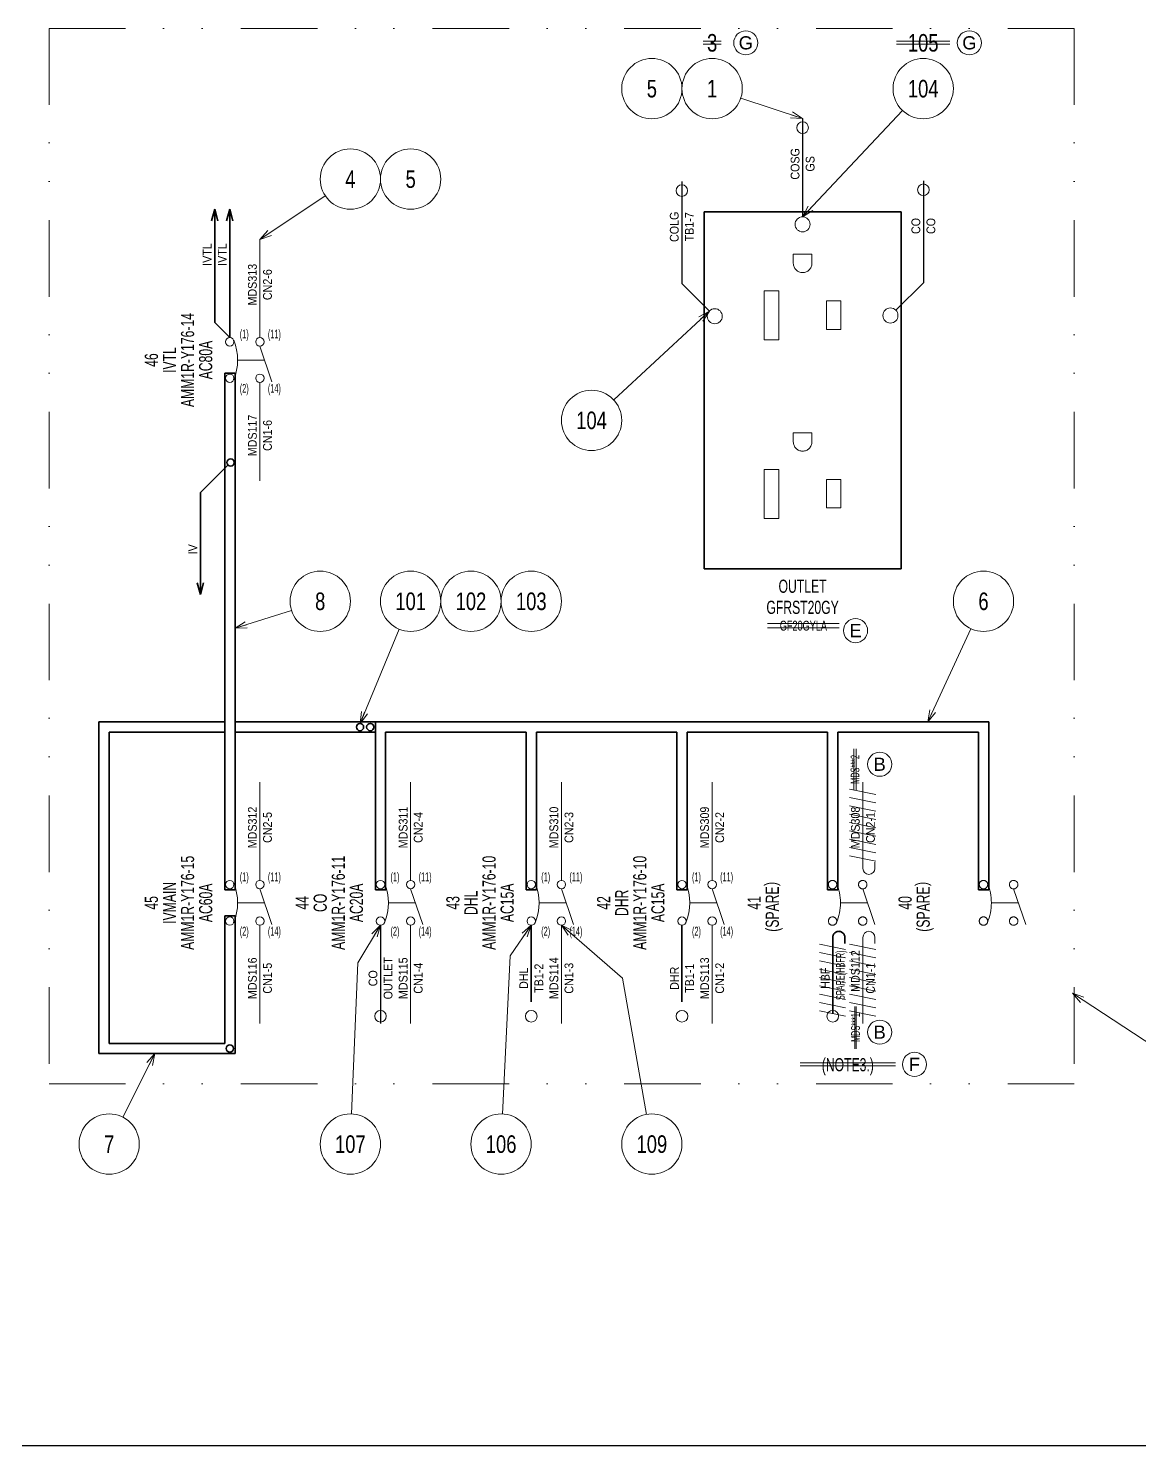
# Model space of a CAD drawing. Header units: millimetres. Extents: x 7 to 587, y 2 to 418.
# Drawn here: x 166.6 to 350.9, y 10 to 245 of the extents above; entities that cross this region are included whole.
import ezdxf
from ezdxf.enums import TextEntityAlignment as Align

# ---------------------------------------------------------------- set-up
doc = ezdxf.new("R2010")
doc.units = ezdxf.units.MM
for name, pattern in [('DASHDOT', [25.3, 12.7, -6.3, 0, -6.3]), ('DASHED', [19, 12.7, -6.3]), ('DIVIDE', [31.6, 12.7, -6.3, 0, -6.3, 0, -6.3])]:
    doc.linetypes.add(name, pattern=pattern)
for name, color, linetype in [('GR1_02', 7, 'Continuous'), ('GR1_03', 7, 'Continuous'), ('GR1_04', 7, 'Continuous'), ('GR1_05', 7, 'Continuous'), ('GR1_13', 7, 'Continuous'), ('GR1_15', 7, 'Continuous'), ('図面枠C7M', 7, 'Continuous')]:
    doc.layers.add(name, color=color, linetype=linetype)
doc.styles.add('HG丸ｺﾞｼｯｸM-PRO', font='')
doc.styles.get('HG丸ｺﾞｼｯｸM-PRO').set_extended_font_data('HG丸ｺﾞｼｯｸM-PRO')

# ---------------------------------------------------------------- blocks, each defined once
blk = doc.blocks.new('BLKF023')
at = {"layer": '図面枠C7M', "color": 2, "linetype": 'Continuous', "lineweight": 25}
blk.add_line((7, 10), (587, 10), dxfattribs=at)
blk = doc.blocks.new('BLKF029')
at = {"layer": 'GR1_02', "color": 4, "linetype": 'DIVIDE', "lineweight": 13}
for p, q in [((332, 96.41), (330, 102.32)), ((326.31, 100), (330.82, 100))]:
    blk.add_line(p, q, dxfattribs=at)
for centre in [(325, 103.02), (330, 103.02), (325, 96.98), (330, 96.98)]:
    blk.add_circle(centre, 0.701, dxfattribs=at)
blk.add_arc((317.81, 100), 8.5, 337.237, 22.763, dxfattribs=at)
blk = doc.blocks.new('BLKF031')
at = {"layer": 'GR1_03', "color": 3, "linetype": 'Continuous', "lineweight": 35}
for p, q in [((178.3, 75), (178.3, 130)), ((178.3, 130), (199.17, 130)), ((200.87, 130), (224.15, 130)), ((180, 76.7), (180, 128.3)), ((199.17, 76.7), (199.17, 97.83)), ((199.17, 97.83), (200.87, 97.83)), ((200.87, 75), (200.87, 97.83)), ((199.17, 76.7), (180, 76.7)), ((200.87, 75), (178.3, 75))]:
    blk.add_line(p, q, dxfattribs=at)
blk = doc.blocks.new('BLKF030')
at = {"layer": 'GR1_03', "color": 3, "linetype": 'Continuous', "lineweight": 35}
for p, q in [((224.15, 128.3), (224.15, 130)), ((199.17, 128.3), (180, 128.3)), ((224.15, 128.3), (200.87, 128.3))]:
    blk.add_line(p, q, dxfattribs=at)
for centre in [(221.6, 129.15), (223.3, 129.15)]:
    blk.add_circle(centre, 0.6, dxfattribs=at)
blk.add_blockref('BLKF031', (0, 0), dxfattribs=at)
blk = doc.blocks.new('BLKF032')
at = {"layer": 'GR1_03', "color": 3, "linetype": 'Continuous', "lineweight": 35}
for p, q in [((325.88, 130), (224.15, 130)), ((224.15, 130), (224.15, 128.3)), ((325.88, 130), (325.88, 102.17)), ((224.15, 102.17), (224.15, 128.3)), ((249.15, 128.3), (225.85, 128.3)), ((225.85, 102.17), (225.85, 128.3)), ((249.15, 128.3), (249.15, 102.17)), ((250.85, 128.3), (250.85, 102.17)), ((274.15, 128.3), (250.85, 128.3)), ((274.15, 128.3), (274.15, 102.17)), ((275.85, 128.3), (275.85, 102.17)), ((299.15, 128.3), (275.85, 128.3)), ((299.15, 128.3), (299.15, 102.17)), ((324.18, 128.3), (300.85, 128.3)), ((300.85, 128.3), (300.85, 102.17)), ((324.18, 128.3), (324.18, 102.17)), ((224.15, 102.17), (225.85, 102.17)), ((224.21, 102.17), (225.91, 102.17)), ((249.15, 102.17), (250.85, 102.17)), ((274.15, 102.17), (275.85, 102.17)), ((299.15, 102.17), (300.85, 102.17)), ((324.18, 102.17), (325.88, 102.17))]:
    blk.add_line(p, q, dxfattribs=at)
blk = doc.blocks.new('BLKF033')
at = {"layer": 'GR1_02', "color": 4, "linetype": 'Continuous', "lineweight": 13}
blk.add_line((207, 96.41), (205, 102.32), dxfattribs=at)
at = {"layer": 'GR1_02', "color": 4, "linetype": 'DASHDOT', "lineweight": 13}
blk.add_line((201.31, 100), (205.82, 100), dxfattribs=at)
at = {"layer": 'GR1_02', "color": 4, "linetype": 'Continuous', "lineweight": 13}
for centre in [(200, 103.02), (205, 103.02), (200, 96.98), (205, 96.98)]:
    blk.add_circle(centre, 0.701, dxfattribs=at)
blk.add_arc((192.81, 100), 8.5, 337.237, 22.763, dxfattribs=at)
at = {"layer": 'GR1_02', "color": 4, "linetype": 'Continuous', "lineweight": 13, "style": 'HG丸ｺﾞｼｯｸM-PRO'}
for s, width, p in [('(1)', 0.521222, (202.4, 104.32)), ('(11)', 0.521214, (207.4, 104.32)), ('(2)', 0.521222, (202.4, 95.31)), ('(14)', 0.521214, (207.4, 95.31))]:
    blk.add_text(s, height=1.455, dxfattribs=dict(at, width=width)).set_placement(p, align=Align.MIDDLE_CENTER)
blk = doc.blocks.new('BLKF034')
at = {"layer": 'GR1_02', "color": 4, "linetype": 'Continuous', "lineweight": 13}
blk.add_line((232, 96.41), (230, 102.32), dxfattribs=at)
at = {"layer": 'GR1_02', "color": 4, "linetype": 'DASHDOT', "lineweight": 13}
blk.add_line((226.31, 100), (230.82, 100), dxfattribs=at)
at = {"layer": 'GR1_02', "color": 4, "linetype": 'Continuous', "lineweight": 13}
for centre in [(225, 103.02), (230, 103.02), (225, 96.98), (230, 96.98)]:
    blk.add_circle(centre, 0.701, dxfattribs=at)
blk.add_arc((217.81, 100), 8.5, 337.237, 22.763, dxfattribs=at)
at = {"layer": 'GR1_02', "color": 4, "linetype": 'Continuous', "lineweight": 13, "style": 'HG丸ｺﾞｼｯｸM-PRO'}
for s, width, p in [('(1)', 0.521222, (227.4, 104.32)), ('(11)', 0.521214, (232.4, 104.32)), ('(2)', 0.521222, (227.4, 95.31)), ('(14)', 0.521214, (232.4, 95.31))]:
    blk.add_text(s, height=1.455, dxfattribs=dict(at, width=width)).set_placement(p, align=Align.MIDDLE_CENTER)
blk = doc.blocks.new('BLKF035')
at = {"layer": 'GR1_02', "color": 4, "linetype": 'Continuous', "lineweight": 13}
blk.add_line((257, 96.41), (255, 102.32), dxfattribs=at)
at = {"layer": 'GR1_02', "color": 4, "linetype": 'DASHDOT', "lineweight": 13}
blk.add_line((251.31, 100), (255.82, 100), dxfattribs=at)
at = {"layer": 'GR1_02', "color": 4, "linetype": 'Continuous', "lineweight": 13}
for centre in [(250, 103.02), (255, 103.02), (250, 96.98), (255, 96.98)]:
    blk.add_circle(centre, 0.701, dxfattribs=at)
blk.add_arc((242.81, 100), 8.5, 337.237, 22.763, dxfattribs=at)
at = {"layer": 'GR1_02', "color": 4, "linetype": 'Continuous', "lineweight": 13, "style": 'HG丸ｺﾞｼｯｸM-PRO'}
for s, width, p in [('(1)', 0.521222, (252.4, 104.32)), ('(11)', 0.521214, (257.4, 104.32)), ('(2)', 0.521222, (252.4, 95.31)), ('(14)', 0.521214, (257.4, 95.31))]:
    blk.add_text(s, height=1.455, dxfattribs=dict(at, width=width)).set_placement(p, align=Align.MIDDLE_CENTER)
blk = doc.blocks.new('BLKF036')
at = {"layer": 'GR1_02', "color": 4, "linetype": 'Continuous', "lineweight": 13}
blk.add_line((282, 96.41), (280, 102.32), dxfattribs=at)
at = {"layer": 'GR1_02', "color": 4, "linetype": 'DASHDOT', "lineweight": 13}
blk.add_line((276.31, 100), (280.82, 100), dxfattribs=at)
at = {"layer": 'GR1_02', "color": 4, "linetype": 'Continuous', "lineweight": 13}
for centre in [(275, 103.02), (280, 103.02), (275, 96.98), (280, 96.98)]:
    blk.add_circle(centre, 0.701, dxfattribs=at)
blk.add_arc((267.81, 100), 8.5, 337.237, 22.763, dxfattribs=at)
at = {"layer": 'GR1_02', "color": 4, "linetype": 'Continuous', "lineweight": 13, "style": 'HG丸ｺﾞｼｯｸM-PRO'}
for s, width, p in [('(1)', 0.521222, (277.4, 104.32)), ('(11)', 0.521214, (282.4, 104.32)), ('(2)', 0.521222, (277.4, 95.31)), ('(14)', 0.521214, (282.4, 95.31))]:
    blk.add_text(s, height=1.455, dxfattribs=dict(at, width=width)).set_placement(p, align=Align.MIDDLE_CENTER)
blk = doc.blocks.new('FXTIP_ARROW_S')
at = {"color": 0, "linetype": 'Continuous', "lineweight": -2}
for q in [(-1, 0), (-0.97, 0.26), (-0.97, -0.26)]:
    blk.add_line((0, 0), q, dxfattribs=at)
blk = doc.blocks.new('BLKF037')
at = {"layer": 'GR1_02', "color": 4, "linetype": 'Continuous', "lineweight": 13}
blk.add_line((207, 186.41), (205, 192.32), dxfattribs=at)
at = {"layer": 'GR1_02', "color": 4, "linetype": 'DASHDOT', "lineweight": 13}
blk.add_line((201.31, 190), (205.82, 190), dxfattribs=at)
at = {"layer": 'GR1_02', "color": 4, "linetype": 'Continuous', "lineweight": 13}
for centre in [(200, 193.02), (205, 193.02), (200, 186.98), (205, 186.98)]:
    blk.add_circle(centre, 0.701, dxfattribs=at)
blk.add_arc((192.81, 190), 8.5, 337.237, 22.763, dxfattribs=at)
at = {"layer": 'GR1_02', "color": 4, "linetype": 'Continuous', "lineweight": 13, "style": 'HG丸ｺﾞｼｯｸM-PRO'}
for s, width, p in [('(1)', 0.521222, (202.4, 194.32)), ('(11)', 0.521214, (207.4, 194.32)), ('(2)', 0.521222, (202.4, 185.31)), ('(14)', 0.521214, (207.4, 185.31))]:
    blk.add_text(s, height=1.455, dxfattribs=dict(at, width=width)).set_placement(p, align=Align.MIDDLE_CENTER)
blk = doc.blocks.new('BLKF038')
at = {"layer": 'GR1_03', "color": 3, "linetype": 'Continuous', "lineweight": 35}
for p, q in [((199.17, 102.17), (199.17, 187.83)), ((199.17, 187.83), (200.87, 187.83)), ((200.87, 102.17), (200.87, 187.83)), ((200.87, 102.17), (199.17, 102.17))]:
    blk.add_line(p, q, dxfattribs=at)
blk = doc.blocks.new('BLKF039')
at = {"layer": 'GR1_02', "color": 4, "linetype": 'DIVIDE', "lineweight": 13}
for p, q in [((306.97, 96.41), (304.97, 102.32)), ((301.27, 100), (305.78, 100))]:
    blk.add_line(p, q, dxfattribs=at)
for centre in [(299.97, 103.02), (304.97, 103.02), (299.97, 96.98), (304.97, 96.98)]:
    blk.add_circle(centre, 0.701, dxfattribs=at)
blk.add_arc((292.77, 100), 8.5, 337.237, 22.763, dxfattribs=at)
blk = doc.blocks.new('BLKF042')
at = {"layer": 'GR1_02', "color": 4, "linetype": 'DASHED', "lineweight": 13}
for p, q in [((296.54, 177.94), (293.46, 177.94)), ((293.46, 177.94), (293.46, 176.43)), ((296.54, 176.43), (296.54, 177.94))]:
    blk.add_line(p, q, dxfattribs=at)
for start, end in [(180, 270), (270, 0)]:
    blk.add_arc((295, 176.43), 1.54, start, end, dxfattribs=at)
blk = doc.blocks.new('BLKF043')
at = {"layer": 'GR1_02', "color": 4, "linetype": 'DASHED', "lineweight": 13}
for p, q in [((296.54, 207.54), (293.46, 207.54)), ((293.46, 207.54), (293.46, 206.03)), ((296.54, 206.03), (296.54, 207.54))]:
    blk.add_line(p, q, dxfattribs=at)
for start, end in [(180, 270), (270, 0)]:
    blk.add_arc((295, 206.03), 1.54, start, end, dxfattribs=at)
blk = doc.blocks.new('BLKF041')
at = {"layer": 'GR1_02', "color": 3, "linetype": 'Continuous', "lineweight": 35}
for p, q in [((311.33, 214.6), (278.67, 214.6)), ((278.67, 214.6), (278.67, 155.4)), ((311.33, 155.4), (311.33, 214.6)), ((278.67, 155.4), (311.33, 155.4))]:
    blk.add_line(p, q, dxfattribs=at)
at = {"layer": 'GR1_02', "color": 4, "linetype": 'DASHED', "lineweight": 13}
for p, q in [((288.65, 193.33), (288.65, 201.46)), ((288.65, 201.46), (291.04, 201.46)), ((291.04, 201.46), (291.04, 193.33)), ((298.96, 199.8), (301.35, 199.8)), ((298.96, 199.8), (298.96, 195.07)), ((301.35, 195.07), (301.35, 199.8)), ((298.96, 195.07), (301.35, 195.07)), ((291.04, 193.33), (288.65, 193.33)), ((288.65, 163.73), (288.65, 171.86)), ((288.65, 171.86), (291.04, 171.86)), ((291.04, 171.86), (291.04, 163.73)), ((298.96, 170.2), (301.35, 170.2)), ((298.96, 170.2), (298.96, 165.47)), ((301.35, 165.47), (301.35, 170.2)), ((298.96, 165.47), (301.35, 165.47)), ((291.04, 163.73), (288.65, 163.73))]:
    blk.add_line(p, q, dxfattribs=at)
at = {"layer": 'GR1_02', "color": 4, "linetype": 'Continuous', "lineweight": 13}
for centre in [(295, 212.5), (280.43, 197.26), (309.57, 197.39)]:
    blk.add_circle(centre, 1.25, dxfattribs=at)
at = {"layer": 'GR1_02', "color": 4, "linetype": 'DASHED', "lineweight": 13}
for name in ['BLKF043', 'BLKF042']:
    blk.add_blockref(name, (0, 0), dxfattribs=at)
blk = doc.blocks.new('BLKF112')
at = {"layer": 'GR1_13', "color": 4, "linetype": 'DIVIDE', "lineweight": 13}
for p, q in [((170.03, 245), (340.03, 245)), ((170.03, 245), (170.03, 70)), ((340.03, 245), (340.03, 70)), ((170.03, 70), (340.03, 70))]:
    blk.add_line(p, q, dxfattribs=at)
blk = doc.blocks.new('BLKF118')
at = {"layer": 'GR1_05', "color": 4, "linetype": 'Continuous', "lineweight": 13}
blk.add_circle((307.79, 122.98), 2, dxfattribs=at)
at = {"layer": 'GR1_05', "color": 4, "linetype": 'Continuous', "lineweight": 13, "style": 'HG丸ｺﾞｼｯｸM-PRO', "width": 1.04272}
blk.add_text('B', height=2.18, dxfattribs=at).set_placement((307.79, 122.98), align=Align.MIDDLE_CENTER)
blk = doc.blocks.new('BLKF119')
at = {"layer": 'GR1_05', "color": 4, "linetype": 'Continuous', "lineweight": 13}
blk.add_circle((307.79, 78.56), 2, dxfattribs=at)
at = {"layer": 'GR1_05', "color": 4, "linetype": 'Continuous', "lineweight": 13, "style": 'HG丸ｺﾞｼｯｸM-PRO', "width": 1.04272}
blk.add_text('B', height=2.18, dxfattribs=at).set_placement((307.79, 78.56), align=Align.MIDDLE_CENTER)
blk = doc.blocks.new('BLKF165')
at = {"layer": 'GR1_05', "color": 4, "linetype": 'Continuous', "lineweight": 13}
blk.add_circle((303.78, 145.14), 2, dxfattribs=at)
at = {"layer": 'GR1_05', "color": 4, "linetype": 'Continuous', "lineweight": 13, "style": 'HG丸ｺﾞｼｯｸM-PRO', "width": 1.04259}
blk.add_text('E', height=2.18, dxfattribs=at).set_placement((303.78, 145.14), align=Align.MIDDLE_CENTER)
blk = doc.blocks.new('BLKF172')
at = {"layer": 'GR1_05', "color": 4, "linetype": 'Continuous', "lineweight": 13}
for p, q in [((302.12, 92.27), (297.78, 93.15)), ((302.12, 90.89), (297.78, 91.77)), ((302.12, 89.5), (297.78, 90.39)), ((302.12, 88.12), (297.78, 89)), ((302.12, 86.74), (297.78, 87.62)), ((302.12, 85.35), (297.78, 86.23)), ((302.12, 83.97), (297.78, 84.85)), ((302.12, 82.58), (297.78, 83.47)), ((302.12, 81.2), (297.78, 82.08))]:
    blk.add_line(p, q, dxfattribs=at)
blk = doc.blocks.new('BLKF173')
at = {"layer": 'GR1_05', "color": 4, "linetype": 'Continuous', "lineweight": 13}
for p, q in [((307.12, 92.27), (302.78, 93.15)), ((307.12, 90.89), (302.78, 91.77)), ((307.12, 89.5), (302.78, 90.39)), ((307.12, 88.12), (302.78, 89)), ((307.12, 86.74), (302.78, 87.62)), ((307.12, 85.35), (302.78, 86.23)), ((307.12, 83.97), (302.78, 84.85)), ((307.12, 82.58), (302.78, 83.47)), ((307.12, 81.2), (302.78, 82.08))]:
    blk.add_line(p, q, dxfattribs=at)
blk = doc.blocks.new('BLKF174')
at = {"layer": 'GR1_05', "color": 4, "linetype": 'Continuous', "lineweight": 13}
for p, q in [((307.12, 117.99), (302.78, 118.87)), ((307.12, 116.61), (302.78, 117.49)), ((307.12, 115.22), (302.78, 116.11)), ((307.12, 113.84), (302.78, 114.72)), ((307.12, 112.45), (302.78, 113.34)), ((307.12, 111.07), (302.78, 111.95)), ((307.12, 109.69), (302.78, 110.57)), ((307.12, 108.3), (302.78, 109.19)), ((307.12, 106.92), (302.78, 107.8))]:
    blk.add_line(p, q, dxfattribs=at)
blk = doc.blocks.new('BLKF175')
at = {"layer": 'GR1_05', "color": 4, "linetype": 'Continuous', "lineweight": 13}
blk.add_circle((313.56, 73.22), 2, dxfattribs=at)
at = {"layer": 'GR1_05', "color": 4, "linetype": 'Continuous', "lineweight": 13, "style": 'HG丸ｺﾞｼｯｸM-PRO', "width": 1.042153}
blk.add_text('F', height=2.18, dxfattribs=at).set_placement((313.56, 73.22), align=Align.MIDDLE_CENTER)
blk = doc.blocks.new('BLKF198')
at = {"layer": 'GR1_05', "color": 4, "linetype": 'Continuous', "lineweight": 13}
blk.add_circle((285.58, 242.6), 2, dxfattribs=at)
at = {"layer": 'GR1_05', "color": 4, "linetype": 'Continuous', "lineweight": 13, "style": 'HG丸ｺﾞｼｯｸM-PRO', "width": 1.042883}
blk.add_text('G', height=2.18, dxfattribs=at).set_placement((285.58, 242.6), align=Align.MIDDLE_CENTER)
blk = doc.blocks.new('BLKF199')
at = {"layer": 'GR1_05', "color": 4, "linetype": 'Continuous', "lineweight": 13}
blk.add_circle((322.66, 242.6), 2, dxfattribs=at)
at = {"layer": 'GR1_05', "color": 4, "linetype": 'Continuous', "lineweight": 13, "style": 'HG丸ｺﾞｼｯｸM-PRO', "width": 1.042883}
blk.add_text('G', height=2.18, dxfattribs=at).set_placement((322.66, 242.6), align=Align.MIDDLE_CENTER)

msp = doc.modelspace()

# ---------------------------------------------------------------- linework, layer by layer
at = {"layer": 'GR1_03', "color": 2, "linetype": 'Continuous', "lineweight": 25}
for p, q in [((295, 230.03), (295, 213.75)), ((274.97, 219.59), (274.97, 202.69)), ((315.03, 219.73), (315.03, 202.83)), ((274.97, 202.69), (279.54, 198.13)), ((315.03, 202.83), (310.46, 198.27)), ((225, 96.28), (225, 80))]:
    msp.add_line(p, q, dxfattribs=at)
at = {"layer": 'GR1_03', "color": 3, "linetype": 'Continuous', "lineweight": 35}
for p, q in [((197.5, 215), (197.5, 196.22)), ((200, 215), (200, 193.72)), ((197.5, 196.22), (200, 193.72)), ((195.12, 168.02), (199.68, 172.58)), ((195.12, 151.12), (195.12, 168.02))]:
    msp.add_line(p, q, dxfattribs=at)
at = {"layer": 'GR1_03', "color": 4, "linetype": 'Continuous', "lineweight": 13}
for p, q in [((205, 210), (205, 193.72)), ((205, 186.28), (205, 170)), ((205, 120), (205, 103.72)), ((230, 120), (230, 103.72)), ((255, 120), (255, 103.72)), ((280, 120), (280, 103.72)), ((205, 96.28), (205, 80)), ((230, 96.28), (230, 80)), ((255, 96.28), (255, 80)), ((280, 96.28), (280, 80))]:
    msp.add_line(p, q, dxfattribs=at)
at = {"layer": 'GR1_03', "color": 3, "linetype": 'DASHED', "lineweight": 35}
for p, q in [((250, 96.28), (250, 80)), ((275, 96.28), (275, 80))]:
    msp.add_line(p, q, dxfattribs=at)
at = {"layer": 'GR1_03', "color": 4, "linetype": 'Continuous', "lineweight": 13}
for centre in [(295, 228.53), (274.97, 218.09), (315.03, 218.23), (225, 81.2), (250, 81.2), (275, 81.2)]:
    msp.add_circle(centre, 0.963, dxfattribs=at)
at = {"layer": 'GR1_03', "color": 3, "linetype": 'Continuous', "lineweight": 35}
for centre in [(200.14, 173.02), (200.02, 75.85)]:
    msp.add_circle(centre, 0.6, dxfattribs=at)
at = {"layer": 'GR1_05', "color": 4, "linetype": 'Continuous', "lineweight": 13}
for p, q in [((278.52, 242.85), (281.48, 242.85)), ((278.52, 242.35), (281.48, 242.35)), ((310.56, 242.85), (319.44, 242.85)), ((310.56, 242.35), (319.44, 242.35)), ((289.19, 146.33), (301.07, 146.33)), ((289.19, 145.58), (301.07, 145.58)), ((303.49, 118.73), (303.49, 125.53)), ((303.89, 118.73), (303.89, 125.53)), ((305, 120), (305, 105.72)), ((307, 105.72), (307, 106.72)), ((305, 94.28), (305, 80)), ((307, 94.28), (307, 93.28)), ((303.64, 75.81), (303.64, 82.83)), ((303.89, 75.81), (303.89, 82.83)), ((294.58, 73.47), (310.42, 73.47)), ((294.58, 72.97), (310.42, 72.97))]:
    msp.add_line(p, q, dxfattribs=at)
at = {"layer": 'GR1_05', "color": 3, "linetype": 'DASHED', "lineweight": 35}
for p, q in [((300, 94.28), (300, 80)), ((302, 94.28), (302, 93.28))]:
    msp.add_line(p, q, dxfattribs=at)
at = {"layer": 'GR1_05', "color": 4, "linetype": 'Continuous', "lineweight": 13}
msp.add_circle((300, 81.2), 0.963, dxfattribs=at)
for centre, start, end in [((306, 105.72), 180, 0), ((306, 94.28), 0, 180)]:
    msp.add_arc(centre, 1, start, end, dxfattribs=at)
at = {"layer": 'GR1_05', "color": 3, "linetype": 'DASHED', "lineweight": 35}
msp.add_arc((301, 94.28), 1, 0, 180, dxfattribs=at)
at = {"layer": 'GR1_13', "color": 4, "linetype": 'Continuous', "lineweight": 13}
msp.add_line((339.75, 85), (355, 75), dxfattribs=at)
at = {"layer": 'GR1_15', "color": 4, "linetype": 'Continuous', "lineweight": 13}
for p, q in [((295, 230.03), (284.75, 233.43)), ((295, 213.75), (311.57, 231.36)), ((205, 210), (215.84, 217.23)), ((279.54, 198.13), (263.67, 183.4)), ((200.87, 145.52), (210.23, 148.49)), ((221.6, 129.75), (228.08, 145.38)), ((315.77, 130), (322.9, 145.46)), ((225, 96.28), (221.26, 90.03)), ((250, 96.28), (246.5, 91.2)), ((255, 96.28), (265.16, 87.49)), ((221.26, 90.03), (220.21, 65)), ((246.5, 91.2), (245.24, 64.99)), ((265.16, 87.49), (269.13, 64.92)), ((187.59, 75), (182.26, 64.46))]:
    msp.add_line(p, q, dxfattribs=at)
for centre in [(270, 235), (280, 235), (315, 235), (220, 220), (230, 220), (260, 180), (215, 150), (230, 150), (240, 150), (250, 150), (325, 150), (180, 60), (220, 60), (245, 60), (270, 60)]:
    msp.add_circle(centre, 5, dxfattribs=at)

# ---------------------------------------------------------------- block references
at = {"layer": 'GR1_02', "color": 4, "linetype": 'DASHED', "lineweight": 13}
msp.add_blockref('BLKF041', (0, 0), dxfattribs=at)
at = {"layer": 'GR1_02', "color": 4, "linetype": 'Continuous', "lineweight": 13}
for name in ['BLKF037', 'BLKF033', 'BLKF034', 'BLKF035', 'BLKF036']:
    msp.add_blockref(name, (0, 0), dxfattribs=at)
at = {"layer": 'GR1_02', "color": 4, "linetype": 'DIVIDE', "lineweight": 13}
for name in ['BLKF039', 'BLKF029']:
    msp.add_blockref(name, (0, 0), dxfattribs=at)
at = {"layer": 'GR1_03', "color": 3, "linetype": 'Continuous', "lineweight": 35, "xscale": 2, "yscale": 2}
for p, rotation in [((197.5, 215), 90), ((200, 215), 90), ((195.12, 151.12), 270)]:
    msp.add_blockref('FXTIP_ARROW_S', p, dxfattribs=dict(at, rotation=rotation))
at = {"layer": 'GR1_03', "color": 3, "linetype": 'Continuous', "lineweight": 35}
for name in ['BLKF038', 'BLKF030', 'BLKF032']:
    msp.add_blockref(name, (0, 0), dxfattribs=at)
at = {"layer": 'GR1_05', "color": 4, "linetype": 'Continuous', "lineweight": 13}
for name in ['BLKF198', 'BLKF199', 'BLKF165', 'BLKF118', 'BLKF174', 'BLKF172', 'BLKF173', 'BLKF119', 'BLKF175']:
    msp.add_blockref(name, (0, 0), dxfattribs=at)
at = {"layer": 'GR1_13', "color": 4, "linetype": 'DIVIDE', "lineweight": 13}
msp.add_blockref('BLKF112', (0, 0), dxfattribs=at)
at = {"layer": 'GR1_13', "color": 4, "linetype": 'Continuous', "lineweight": 13, "xscale": 2, "yscale": 2, "rotation": 146.7454115206455}
msp.add_blockref('FXTIP_ARROW_S', (339.75, 85), dxfattribs=at)
at = {"layer": 'GR1_15', "color": 4, "linetype": 'Continuous', "lineweight": 13, "xscale": 2, "yscale": 2}
for p, rotation in [((295, 230.03), 341.6725478230174), ((295, 213.75), 226.7357045889284), ((205, 210), 213.6900675259783), ((279.54, 198.13), 42.86067502128733), ((200.87, 145.52), 197.5766046280367), ((221.6, 129.75), 247.4706019970633), ((315.77, 130), 245.225098890611), ((225, 96.28), 59.11084836646872), ((250, 96.28), 55.41538896414498), ((255, 96.28), 139.1175740358306), ((187.59, 75), 63.15002164123132)]:
    msp.add_blockref('FXTIP_ARROW_S', p, dxfattribs=dict(at, rotation=rotation))
at = {"layer": '図面枠C7M', "color": 4, "linetype": 'Continuous', "lineweight": 13}
msp.add_blockref('BLKF023', (0, 0), dxfattribs=at)

# ---------------------------------------------------------------- texts
at = {"layer": 'GR1_02', "color": 4, "linetype": 'Continuous', "lineweight": 13, "style": 'HG丸ｺﾞｼｯｸM-PRO'}
for s, height, width, p in [('AMM1R-Y176-14', 2.1818, 0.692153, (193, 190)), ('AC80A', 2.182, 0.692539, (196, 190)), ('46', 2.182, 0.691275, (187, 190)), ('IVTL', 2.182, 0.693427, (190, 190)), ('AMM1R-Y176-15', 2.1818, 0.692153, (193, 100)), ('AMM1R-Y176-11', 2.1818, 0.692153, (218, 100)), ('AMM1R-Y176-10', 2.1818, 0.692153, (243, 100)), ('AMM1R-Y176-10', 2.1818, 0.692153, (268, 100)), ('IVMAIN', 2.182, 0.693079, (190, 100)), ('AC60A', 2.182, 0.692539, (196, 100)), ('44', 2.182, 0.691275, (212, 100)), ('CO', 2.182, 0.692476, (215, 100)), ('AC20A', 2.182, 0.692539, (221, 100)), ('DHL', 2.182, 0.692697, (240, 100)), ('AC15A', 2.182, 0.692539, (246, 100)), ('DHR', 2.182, 0.692598, (265, 100)), ('AC15A', 2.182, 0.692539, (271, 100)), ('(SPARE）', 2.182, 0.691922, (289.97, 100)), ('(SPARE）', 2.182, 0.691922, (315, 100)), ('45', 2.182, 0.691275, (187, 100)), ('43', 2.182, 0.691275, (237, 100)), ('42', 2.182, 0.691275, (262, 100)), ('41', 2.182, 0.691275, (286.97, 100)), ('40', 2.182, 0.691275, (312, 100))]:
    msp.add_text(s, height=height, rotation=90, dxfattribs=dict(at, width=width)).set_placement(p, align=Align.MIDDLE_CENTER)
for s, width, p in [('OUTLET', 0.692897, (295, 152.5)), ('GFRST20GY', 0.691755, (295, 149))]:
    msp.add_text(s, height=2.182, dxfattribs=dict(at, width=width)).set_placement(p, align=Align.MIDDLE_CENTER)
at = {"layer": 'GR1_04', "color": 3, "linetype": 'Continuous', "lineweight": 35, "style": 'HG丸ｺﾞｼｯｸM-PRO'}
for s, width, p in [('COSG', 0.911466, (293.75, 222.53)), ('GS', 0.911379, (296.25, 222.53)), ('COLG', 0.911379, (273.72, 212.09)), ('TB1-7', 0.911851, (276.22, 212.09)), ('CO', 0.91155, (313.78, 212.23)), ('CO', 0.91155, (316.28, 212.23)), ('IVTL', 0.913832, (196.25, 207.5)), ('IVTL', 0.913832, (198.75, 207.5)), ('MDS313', 0.911744, (203.75, 202.5)), ('CN2-6', 0.911493, (206.25, 202.5)), ('MDS117', 0.911744, (203.75, 177.5)), ('CN1-6', 0.911493, (206.25, 177.5)), ('IV', 0.915075, (193.87, 158.62)), ('MDS312', 0.911744, (203.75, 112.5)), ('MDS311', 0.911744, (228.75, 112.5)), ('MDS310', 0.911744, (253.75, 112.5)), ('MDS309', 0.911744, (278.75, 112.5)), ('CN2-5', 0.911493, (206.25, 112.5)), ('CN2-4', 0.911493, (231.25, 112.5)), ('CN2-3', 0.911493, (256.25, 112.5)), ('CN2-2', 0.911493, (281.25, 112.5)), ('MDS116', 0.911744, (203.75, 87.5)), ('CN1-5', 0.911493, (206.25, 87.5)), ('OUTLET', 0.912573, (226.25, 87.5)), ('MDS115', 0.911744, (228.75, 87.5)), ('CN1-4', 0.911493, (231.25, 87.5)), ('TB1-2', 0.911851, (251.25, 87.5)), ('MDS114', 0.911744, (253.75, 87.5)), ('CN1-3', 0.911493, (256.25, 87.5)), ('DHR', 0.912497, (273.75, 87.5)), ('TB1-1', 0.911851, (276.25, 87.5)), ('MDS113', 0.911744, (278.75, 87.5)), ('CN1-2', 0.911493, (281.25, 87.5)), ('CO', 0.91155, (223.75, 87.5)), ('DHL', 0.911632, (248.75, 87.5))]:
    msp.add_text(s, height=1.455, rotation=90, dxfattribs=dict(at, width=width)).set_placement(p, align=Align.MIDDLE_CENTER)
at = {"layer": 'GR1_05', "color": 3, "linetype": 'Continuous', "lineweight": 35, "style": 'HG丸ｺﾞｼｯｸM-PRO'}
for s, height, rotation, width, p in [('3', 2.91, 0, 0.784542, (280, 242.6)), ('105', 2.909, 0, 0.784542, (315, 242.6)), ('MDS***2', 1.455, 90, 0.521128, (303.69, 122.13)), ('MDS308', 1.455, 90, 0.911744, (303.75, 112.5)), ('CN2-1', 1.455, 90, 0.911493, (306.25, 112.5)), ('MDS112', 1.455, 90, 0.911744, (303.75, 88.69)), ('SPARE(HBFR)', 1.4545, 90, 0.521982, (301.25, 88)), ('CN1-1', 1.455, 90, 0.911493, (306.25, 87.5)), ('HBF', 1.455, 90, 0.91228, (298.75, 87.5)), ('MDS***1', 1.455, 90, 0.521128, (303.77, 79.33))]:
    msp.add_text(s, height=height, rotation=rotation, dxfattribs=dict(at, width=width)).set_placement(p, align=Align.MIDDLE_CENTER)
at = {"layer": 'GR1_05', "color": 4, "linetype": 'Continuous', "lineweight": 13, "style": 'HG丸ｺﾞｼｯｸM-PRO', "width": 0.691624}
msp.add_text('GF20GYLA', height=1.636, dxfattribs=at).set_placement((295.13, 145.96), align=Align.MIDDLE_CENTER)
at = {"layer": 'GR1_05', "color": 3, "linetype": 'Continuous', "lineweight": 35, "style": 'HG丸ｺﾞｼｯｸM-PRO', "width": 0.691797}
msp.add_text('(NOTE3.)', height=2.182, dxfattribs=at).set_placement((302.5, 73.16), align=Align.MIDDLE_CENTER)
at = {"layer": 'GR1_15', "color": 3, "linetype": 'Continuous', "lineweight": 35, "style": 'HG丸ｺﾞｼｯｸM-PRO', "width": 0.784542}
for s, height, p in [('5', 2.91, (270, 235)), ('1', 2.91, (280, 235)), ('104', 2.909, (315, 235)), ('4', 2.91, (220, 220)), ('5', 2.91, (230, 220)), ('104', 2.909, (260, 180)), ('8', 2.91, (215, 150)), ('101', 2.909, (230, 150)), ('102', 2.909, (240, 150)), ('103', 2.909, (250, 150)), ('6', 2.91, (325, 150)), ('7', 2.91, (180, 60)), ('107', 2.909, (220, 60)), ('106', 2.909, (245, 60)), ('109', 2.909, (270, 60))]:
    msp.add_text(s, height=height, rotation=0, dxfattribs=at).set_placement(p, align=Align.MIDDLE_CENTER)

doc.saveas('drawing.dxf')
